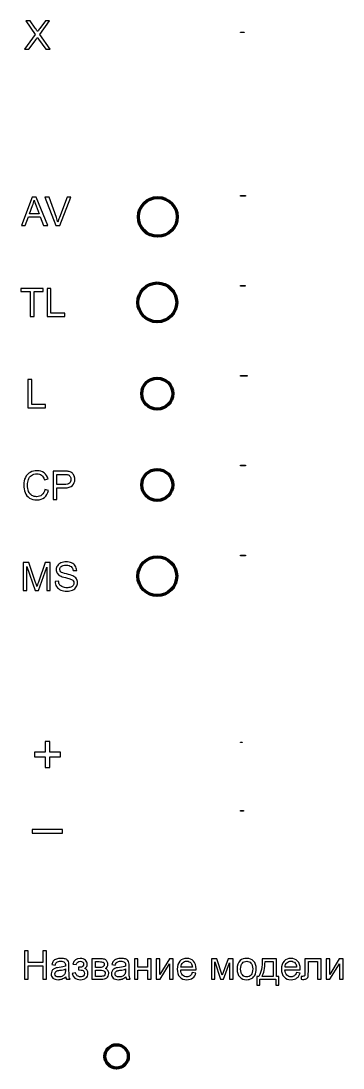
# Model space of a CAD drawing. Header units: millimetres. Extents: x -699 to 438, y -217 to 1066.
# Drawn here: x 230 to 438, y -99 to 574 of the extents above; entities that cross this region are included whole.
import ezdxf

# ---------------------------------------------------------------- set-up
doc = ezdxf.new("R2010")
doc.units = ezdxf.units.MM
doc.header["$MEASUREMENT"] = 0
doc.header["$XCLIPFRAME"] = 0
doc.layers.add('layer 1', color=7, linetype='Continuous', plot=False)
picture_1 = doc.add_image_def('image2.jpg', size_in_pixel=(16160, 2324))
picture_2 = doc.add_image_def('image3.jpg', size_in_pixel=(15853, 2324))
picture_3 = doc.add_image_def('image4.jpg', size_in_pixel=(21947, 2324))
picture_4 = doc.add_image_def('image5.jpg', size_in_pixel=(16400, 2354))
picture_5 = doc.add_image_def('image6.jpg', size_in_pixel=(16659, 2354))
picture_6 = doc.add_image_def('image7.jpg', size_in_pixel=(11915, 1719))
picture_7 = doc.add_image_def('image15.jpg', size_in_pixel=(5551, 1374))
picture_8 = doc.add_image_def('image16.jpg', size_in_pixel=(10464, 1889))

msp = doc.modelspace()

# ---------------------------------------------------------------- linework, layer by layer
at = {"layer": 'layer 1', "color": 242, "lineweight": 200}
for centre, major_axis in [((318.42, 448.3), (0, 12.5)), ((318.06, 393.28), (0, 12.5)), ((318.06, 334.58), (0, 10)), ((318.06, 275.87), (0, 10)), ((318.06, 217.17), (0, 12.5)), ((291.94, -91.82), (0, 7.5))]:
    msp.add_ellipse(centre, major_axis=major_axis, ratio=1, dxfattribs=at)
at = {"layer": 'layer 1', "color": 142}
for points, knots in [([(232.57, 556.19), (232.57, 556.19), (239.6, 565.63), (239.6, 565.63), (239.6, 565.63), (239.6, 565.63), (233.41, 574.38), (233.41, 574.38), (233.41, 574.38), (233.41, 574.38), (236.27, 574.38), (236.27, 574.38), (236.27, 574.38), (236.27, 574.38), (239.59, 569.73), (239.59, 569.73), (239.59, 569.73), (240.28, 568.76), (240.75, 568.02), (241.03, 567.51), (241.03, 567.51), (241.44, 568.15), (241.92, 568.82), (242.48, 569.54), (242.48, 569.54), (242.48, 569.54), (246.11, 574.38), (246.11, 574.38), (246.11, 574.38), (246.11, 574.38), (248.75, 574.38), (248.75, 574.38), (248.75, 574.38), (248.75, 574.38), (242.43, 565.73), (242.43, 565.73), (242.43, 565.73), (242.43, 565.73), (249.23, 556.19), (249.23, 556.19), (249.23, 556.19), (249.23, 556.19), (246.28, 556.19), (246.28, 556.19), (246.28, 556.19), (246.28, 556.19), (241.69, 562.68), (241.69, 562.68), (241.69, 562.68), (241.42, 563.05), (241.17, 563.41), (240.94, 563.78), (240.94, 563.78), (240.53, 563.17), (240.25, 562.74), (240.07, 562.5), (240.07, 562.5), (240.07, 562.5), (235.46, 556.19), (235.46, 556.19), (235.46, 556.19), (235.46, 556.19), (232.57, 556.19), (232.57, 556.19)], [0, 0, 0, 0, 0.058824, 0.058824, 0.058824, 0.058824, 0.117647, 0.117647, 0.117647, 0.117647, 0.176471, 0.176471, 0.176471, 0.176471, 0.235294, 0.235294, 0.235294, 0.235294, 0.294118, 0.294118, 0.294118, 0.294118, 0.352941, 0.352941, 0.352941, 0.352941, 0.411765, 0.411765, 0.411765, 0.411765, 0.470588, 0.470588, 0.470588, 0.470588, 0.529412, 0.529412, 0.529412, 0.529412, 0.588235, 0.588235, 0.588235, 0.588235, 0.647059, 0.647059, 0.647059, 0.647059, 0.705882, 0.705882, 0.705882, 0.705882, 0.764706, 0.764706, 0.764706, 0.764706, 0.823529, 0.823529, 0.823529, 0.823529, 0.882353, 0.882353, 0.882353, 0.882353, 1, 1, 1, 1]), ([(230.63, 442.86), (230.63, 442.86), (237.6, 461.04), (237.6, 461.04), (237.6, 461.04), (237.6, 461.04), (240.25, 461.04), (240.25, 461.04), (240.25, 461.04), (240.25, 461.04), (247.65, 442.86), (247.65, 442.86), (247.65, 442.86), (247.65, 442.86), (244.91, 442.86), (244.91, 442.86), (244.91, 442.86), (244.91, 442.86), (242.81, 448.37), (242.81, 448.37), (242.81, 448.37), (242.81, 448.37), (235.15, 448.37), (235.15, 448.37), (235.15, 448.37), (235.15, 448.37), (233.18, 442.86), (233.18, 442.86), (233.18, 442.86), (233.18, 442.86), (230.63, 442.86), (230.63, 442.86)], [0, 0, 0, 0, 0.111111, 0.111111, 0.111111, 0.111111, 0.222222, 0.222222, 0.222222, 0.222222, 0.333333, 0.333333, 0.333333, 0.333333, 0.444444, 0.444444, 0.444444, 0.444444, 0.555556, 0.555556, 0.555556, 0.555556, 0.666667, 0.666667, 0.666667, 0.666667, 0.777778, 0.777778, 0.777778, 0.777778, 1, 1, 1, 1]), ([(235.86, 450.33), (235.86, 450.33), (242.06, 450.33), (242.06, 450.33), (242.06, 450.33), (242.06, 450.33), (240.16, 455.37), (240.16, 455.37), (240.16, 455.37), (239.59, 456.9), (239.16, 458.17), (238.85, 459.17), (238.85, 459.17), (238.61, 457.98), (238.27, 456.82), (237.85, 455.66), (237.85, 455.66), (237.85, 455.66), (235.86, 450.33), (235.86, 450.33)], [0, 0, 0, 0, 0.166667, 0.166667, 0.166667, 0.166667, 0.333333, 0.333333, 0.333333, 0.333333, 0.5, 0.5, 0.5, 0.5, 0.666667, 0.666667, 0.666667, 0.666667, 1, 1, 1, 1]), ([(252.86, 442.86), (252.86, 442.86), (245.83, 461.04), (245.83, 461.04), (245.83, 461.04), (245.83, 461.04), (248.44, 461.04), (248.44, 461.04), (248.44, 461.04), (248.44, 461.04), (253.16, 447.83), (253.16, 447.83), (253.16, 447.83), (253.54, 446.77), (253.86, 445.78), (254.12, 444.85), (254.12, 444.85), (254.4, 445.85), (254.72, 446.84), (255.09, 447.83), (255.09, 447.83), (255.09, 447.83), (260, 461.04), (260, 461.04), (260, 461.04), (260, 461.04), (262.45, 461.04), (262.45, 461.04), (262.45, 461.04), (262.45, 461.04), (255.36, 442.86), (255.36, 442.86), (255.36, 442.86), (255.36, 442.86), (252.86, 442.86), (252.86, 442.86)], [0, 0, 0, 0, 0.1, 0.1, 0.1, 0.1, 0.2, 0.2, 0.2, 0.2, 0.3, 0.3, 0.3, 0.3, 0.4, 0.4, 0.4, 0.4, 0.5, 0.5, 0.5, 0.5, 0.6, 0.6, 0.6, 0.6, 0.7, 0.7, 0.7, 0.7, 0.8, 0.8, 0.8, 0.8, 1, 1, 1, 1]), ([(236.36, 384.16), (236.36, 384.16), (236.36, 400.21), (236.36, 400.21), (236.36, 400.21), (236.36, 400.21), (230.37, 400.21), (230.37, 400.21), (230.37, 400.21), (230.37, 400.21), (230.37, 402.34), (230.37, 402.34), (230.37, 402.34), (230.37, 402.34), (244.77, 402.34), (244.77, 402.34), (244.77, 402.34), (244.77, 402.34), (244.77, 400.21), (244.77, 400.21), (244.77, 400.21), (244.77, 400.21), (238.77, 400.21), (238.77, 400.21), (238.77, 400.21), (238.77, 400.21), (238.77, 384.16), (238.77, 384.16), (238.77, 384.16), (238.77, 384.16), (236.36, 384.16), (236.36, 384.16)], [0, 0, 0, 0, 0.111111, 0.111111, 0.111111, 0.111111, 0.222222, 0.222222, 0.222222, 0.222222, 0.333333, 0.333333, 0.333333, 0.333333, 0.444444, 0.444444, 0.444444, 0.444444, 0.555556, 0.555556, 0.555556, 0.555556, 0.666667, 0.666667, 0.666667, 0.666667, 0.777778, 0.777778, 0.777778, 0.777778, 1, 1, 1, 1]), ([(247.15, 384.16), (247.15, 384.16), (247.15, 402.34), (247.15, 402.34), (247.15, 402.34), (247.15, 402.34), (249.56, 402.34), (249.56, 402.34), (249.56, 402.34), (249.56, 402.34), (249.56, 386.29), (249.56, 386.29), (249.56, 386.29), (249.56, 386.29), (258.5, 386.29), (258.5, 386.29), (258.5, 386.29), (258.5, 386.29), (258.5, 384.16), (258.5, 384.16), (258.5, 384.16), (258.5, 384.16), (247.15, 384.16), (247.15, 384.16)], [0, 0, 0, 0, 0.142857, 0.142857, 0.142857, 0.142857, 0.285714, 0.285714, 0.285714, 0.285714, 0.428571, 0.428571, 0.428571, 0.428571, 0.571429, 0.571429, 0.571429, 0.571429, 0.714286, 0.714286, 0.714286, 0.714286, 1, 1, 1, 1]), ([(234.88, 325.45), (234.88, 325.45), (234.88, 343.64), (234.88, 343.64), (234.88, 343.64), (234.88, 343.64), (237.3, 343.64), (237.3, 343.64), (237.3, 343.64), (237.3, 343.64), (237.3, 327.59), (237.3, 327.59), (237.3, 327.59), (237.3, 327.59), (246.24, 327.59), (246.24, 327.59), (246.24, 327.59), (246.24, 327.59), (246.24, 325.45), (246.24, 325.45), (246.24, 325.45), (246.24, 325.45), (234.88, 325.45), (234.88, 325.45)], [0, 0, 0, 0, 0.142857, 0.142857, 0.142857, 0.142857, 0.285714, 0.285714, 0.285714, 0.285714, 0.428571, 0.428571, 0.428571, 0.428571, 0.571429, 0.571429, 0.571429, 0.571429, 0.714286, 0.714286, 0.714286, 0.714286, 1, 1, 1, 1]), ([(245.76, 272.92), (245.76, 272.92), (248.18, 272.31), (248.18, 272.31), (248.18, 272.31), (247.67, 270.33), (246.77, 268.83), (245.46, 267.79), (245.46, 267.79), (244.15, 266.75), (242.55, 266.23), (240.66, 266.23), (240.66, 266.23), (238.7, 266.23), (237.11, 266.63), (235.88, 267.43), (235.88, 267.43), (234.65, 268.23), (233.72, 269.38), (233.08, 270.89), (233.08, 270.89), (232.44, 272.41), (232.12, 274.03), (232.12, 275.77), (232.12, 275.77), (232.12, 277.66), (232.48, 279.31), (233.21, 280.72), (233.21, 280.72), (233.93, 282.13), (234.96, 283.2), (236.29, 283.93), (236.29, 283.93), (237.63, 284.66), (239.09, 285.03), (240.7, 285.03), (240.7, 285.03), (242.52, 285.03), (244.04, 284.57), (245.28, 283.64), (245.28, 283.64), (246.52, 282.71), (247.38, 281.41), (247.87, 279.74), (247.87, 279.74), (247.87, 279.74), (245.51, 279.18), (245.51, 279.18), (245.51, 279.18), (245.09, 280.5), (244.48, 281.46), (243.68, 282.07), (243.68, 282.07), (242.88, 282.67), (241.87, 282.97), (240.65, 282.97), (240.65, 282.97), (239.26, 282.97), (238.09, 282.64), (237.16, 281.97), (237.16, 281.97), (236.22, 281.3), (235.56, 280.4), (235.18, 279.27), (235.18, 279.27), (234.8, 278.14), (234.61, 276.98), (234.61, 275.78), (234.61, 275.78), (234.61, 274.23), (234.84, 272.88), (235.28, 271.73), (235.28, 271.73), (235.73, 270.58), (236.43, 269.72), (237.38, 269.14), (237.38, 269.14), (238.33, 268.57), (239.35, 268.29), (240.46, 268.29), (240.46, 268.29), (241.8, 268.29), (242.94, 268.68), (243.87, 269.45), (243.87, 269.45), (244.8, 270.23), (245.43, 271.38), (245.76, 272.92)], [0, 0, 0, 0, 0.043478, 0.043478, 0.043478, 0.043478, 0.086957, 0.086957, 0.086957, 0.086957, 0.130435, 0.130435, 0.130435, 0.130435, 0.173913, 0.173913, 0.173913, 0.173913, 0.217391, 0.217391, 0.217391, 0.217391, 0.26087, 0.26087, 0.26087, 0.26087, 0.304348, 0.304348, 0.304348, 0.304348, 0.347826, 0.347826, 0.347826, 0.347826, 0.391304, 0.391304, 0.391304, 0.391304, 0.434783, 0.434783, 0.434783, 0.434783, 0.478261, 0.478261, 0.478261, 0.478261, 0.521739, 0.521739, 0.521739, 0.521739, 0.565217, 0.565217, 0.565217, 0.565217, 0.608696, 0.608696, 0.608696, 0.608696, 0.652174, 0.652174, 0.652174, 0.652174, 0.695652, 0.695652, 0.695652, 0.695652, 0.73913, 0.73913, 0.73913, 0.73913, 0.782609, 0.782609, 0.782609, 0.782609, 0.826087, 0.826087, 0.826087, 0.826087, 0.869565, 0.869565, 0.869565, 0.869565, 0.913043, 0.913043, 0.913043, 0.913043, 1, 1, 1, 1]), ([(251.15, 266.54), (251.15, 266.54), (251.15, 284.72), (251.15, 284.72), (251.15, 284.72), (251.15, 284.72), (258.02, 284.72), (258.02, 284.72), (258.02, 284.72), (259.22, 284.72), (260.15, 284.66), (260.79, 284.55), (260.79, 284.55), (261.68, 284.4), (262.43, 284.12), (263.03, 283.7), (263.03, 283.7), (263.64, 283.28), (264.13, 282.7), (264.49, 281.95), (264.49, 281.95), (264.86, 281.2), (265.05, 280.38), (265.05, 279.47), (265.05, 279.47), (265.05, 277.93), (264.55, 276.63), (263.57, 275.56), (263.57, 275.56), (262.59, 274.49), (260.8, 273.95), (258.23, 273.95), (258.23, 273.95), (258.23, 273.95), (253.56, 273.95), (253.56, 273.95), (253.56, 273.95), (253.56, 273.95), (253.56, 266.54), (253.56, 266.54), (253.56, 266.54), (253.56, 266.54), (251.15, 266.54), (251.15, 266.54)], [0, 0, 0, 0, 0.083333, 0.083333, 0.083333, 0.083333, 0.166667, 0.166667, 0.166667, 0.166667, 0.25, 0.25, 0.25, 0.25, 0.333333, 0.333333, 0.333333, 0.333333, 0.416667, 0.416667, 0.416667, 0.416667, 0.5, 0.5, 0.5, 0.5, 0.583333, 0.583333, 0.583333, 0.583333, 0.666667, 0.666667, 0.666667, 0.666667, 0.75, 0.75, 0.75, 0.75, 0.833333, 0.833333, 0.833333, 0.833333, 1, 1, 1, 1]), ([(253.56, 276.09), (253.56, 276.09), (258.26, 276.09), (258.26, 276.09), (258.26, 276.09), (259.82, 276.09), (260.92, 276.38), (261.58, 276.96), (261.58, 276.96), (262.23, 277.54), (262.56, 278.35), (262.56, 279.4), (262.56, 279.4), (262.56, 280.16), (262.37, 280.81), (261.98, 281.35), (261.98, 281.35), (261.6, 281.9), (261.09, 282.26), (260.46, 282.43), (260.46, 282.43), (260.05, 282.54), (259.3, 282.59), (258.22, 282.59), (258.22, 282.59), (258.22, 282.59), (253.56, 282.59), (253.56, 282.59), (253.56, 282.59), (253.56, 282.59), (253.56, 276.09), (253.56, 276.09)], [0, 0, 0, 0, 0.111111, 0.111111, 0.111111, 0.111111, 0.222222, 0.222222, 0.222222, 0.222222, 0.333333, 0.333333, 0.333333, 0.333333, 0.444444, 0.444444, 0.444444, 0.444444, 0.555556, 0.555556, 0.555556, 0.555556, 0.666667, 0.666667, 0.666667, 0.666667, 0.777778, 0.777778, 0.777778, 0.777778, 1, 1, 1, 1]), ([(231.9, 207.84), (231.9, 207.84), (231.9, 226.02), (231.9, 226.02), (231.9, 226.02), (231.9, 226.02), (235.51, 226.02), (235.51, 226.02), (235.51, 226.02), (235.51, 226.02), (239.81, 213.15), (239.81, 213.15), (239.81, 213.15), (240.21, 211.95), (240.49, 211.05), (240.67, 210.46), (240.67, 210.46), (240.88, 211.12), (241.21, 212.09), (241.65, 213.37), (241.65, 213.37), (241.65, 213.37), (246.03, 226.02), (246.03, 226.02), (246.03, 226.02), (246.03, 226.02), (249.25, 226.02), (249.25, 226.02), (249.25, 226.02), (249.25, 226.02), (249.25, 207.84), (249.25, 207.84), (249.25, 207.84), (249.25, 207.84), (246.94, 207.84), (246.94, 207.84), (246.94, 207.84), (246.94, 207.84), (246.94, 223.05), (246.94, 223.05), (246.94, 223.05), (246.94, 223.05), (241.63, 207.84), (241.63, 207.84), (241.63, 207.84), (241.63, 207.84), (239.46, 207.84), (239.46, 207.84), (239.46, 207.84), (239.46, 207.84), (234.21, 223.33), (234.21, 223.33), (234.21, 223.33), (234.21, 223.33), (234.21, 207.84), (234.21, 207.84), (234.21, 207.84), (234.21, 207.84), (231.9, 207.84), (231.9, 207.84)], [0, 0, 0, 0, 0.0625, 0.0625, 0.0625, 0.0625, 0.125, 0.125, 0.125, 0.125, 0.1875, 0.1875, 0.1875, 0.1875, 0.25, 0.25, 0.25, 0.25, 0.3125, 0.3125, 0.3125, 0.3125, 0.375, 0.375, 0.375, 0.375, 0.4375, 0.4375, 0.4375, 0.4375, 0.5, 0.5, 0.5, 0.5, 0.5625, 0.5625, 0.5625, 0.5625, 0.625, 0.625, 0.625, 0.625, 0.6875, 0.6875, 0.6875, 0.6875, 0.75, 0.75, 0.75, 0.75, 0.8125, 0.8125, 0.8125, 0.8125, 0.875, 0.875, 0.875, 0.875, 1, 1, 1, 1]), ([(252.32, 213.68), (252.32, 213.68), (254.58, 213.88), (254.58, 213.88), (254.58, 213.88), (254.69, 212.97), (254.94, 212.22), (255.33, 211.63), (255.33, 211.63), (255.72, 211.04), (256.33, 210.57), (257.16, 210.21), (257.16, 210.21), (257.99, 209.85), (258.92, 209.66), (259.95, 209.66), (259.95, 209.66), (260.87, 209.66), (261.68, 209.8), (262.38, 210.07), (262.38, 210.07), (263.08, 210.35), (263.6, 210.73), (263.95, 211.2), (263.95, 211.2), (264.29, 211.68), (264.46, 212.2), (264.46, 212.76), (264.46, 212.76), (264.46, 213.33), (264.3, 213.83), (263.97, 214.25), (263.97, 214.25), (263.64, 214.68), (263.09, 215.03), (262.33, 215.32), (262.33, 215.32), (261.84, 215.51), (260.76, 215.81), (259.09, 216.21), (259.09, 216.21), (257.42, 216.61), (256.25, 216.99), (255.58, 217.34), (255.58, 217.34), (254.71, 217.8), (254.07, 218.37), (253.65, 219.04), (253.65, 219.04), (253.22, 219.71), (253.01, 220.47), (253.01, 221.31), (253.01, 221.31), (253.01, 222.23), (253.27, 223.09), (253.79, 223.88), (253.79, 223.88), (254.31, 224.68), (255.07, 225.29), (256.07, 225.7), (256.07, 225.7), (257.07, 226.12), (258.18, 226.33), (259.41, 226.33), (259.41, 226.33), (260.75, 226.33), (261.94, 226.11), (262.97, 225.67), (262.97, 225.67), (264, 225.24), (264.79, 224.6), (265.35, 223.76), (265.35, 223.76), (265.9, 222.91), (266.2, 221.96), (266.24, 220.89), (266.24, 220.89), (266.24, 220.89), (263.93, 220.71), (263.93, 220.71), (263.93, 220.71), (263.81, 221.86), (263.39, 222.73), (262.67, 223.31), (262.67, 223.31), (261.96, 223.9), (260.9, 224.19), (259.5, 224.19), (259.5, 224.19), (258.04, 224.19), (256.98, 223.93), (256.32, 223.39), (256.32, 223.39), (255.65, 222.86), (255.32, 222.22), (255.32, 221.46), (255.32, 221.46), (255.32, 220.81), (255.56, 220.27), (256.02, 219.85), (256.02, 219.85), (256.49, 219.43), (257.7, 218.99), (259.65, 218.55), (259.65, 218.55), (261.61, 218.11), (262.95, 217.72), (263.68, 217.39), (263.68, 217.39), (264.73, 216.91), (265.52, 216.29), (266.02, 215.54), (266.02, 215.54), (266.52, 214.8), (266.77, 213.94), (266.77, 212.97), (266.77, 212.97), (266.77, 212), (266.5, 211.09), (265.94, 210.24), (265.94, 210.24), (265.39, 209.38), (264.6, 208.72), (263.56, 208.24), (263.56, 208.24), (262.52, 207.77), (261.36, 207.53), (260.06, 207.53), (260.06, 207.53), (258.42, 207.53), (257.04, 207.77), (255.93, 208.25), (255.93, 208.25), (254.82, 208.73), (253.95, 209.45), (253.32, 210.41), (253.32, 210.41), (252.68, 211.37), (252.35, 212.46), (252.32, 213.68)], [0, 0, 0, 0, 0.027778, 0.027778, 0.027778, 0.027778, 0.055556, 0.055556, 0.055556, 0.055556, 0.083333, 0.083333, 0.083333, 0.083333, 0.111111, 0.111111, 0.111111, 0.111111, 0.138889, 0.138889, 0.138889, 0.138889, 0.166667, 0.166667, 0.166667, 0.166667, 0.194444, 0.194444, 0.194444, 0.194444, 0.222222, 0.222222, 0.222222, 0.222222, 0.25, 0.25, 0.25, 0.25, 0.277778, 0.277778, 0.277778, 0.277778, 0.305556, 0.305556, 0.305556, 0.305556, 0.333333, 0.333333, 0.333333, 0.333333, 0.361111, 0.361111, 0.361111, 0.361111, 0.388889, 0.388889, 0.388889, 0.388889, 0.416667, 0.416667, 0.416667, 0.416667, 0.444444, 0.444444, 0.444444, 0.444444, 0.472222, 0.472222, 0.472222, 0.472222, 0.5, 0.5, 0.5, 0.5, 0.527778, 0.527778, 0.527778, 0.527778, 0.555556, 0.555556, 0.555556, 0.555556, 0.583333, 0.583333, 0.583333, 0.583333, 0.611111, 0.611111, 0.611111, 0.611111, 0.638889, 0.638889, 0.638889, 0.638889, 0.666667, 0.666667, 0.666667, 0.666667, 0.694444, 0.694444, 0.694444, 0.694444, 0.722222, 0.722222, 0.722222, 0.722222, 0.75, 0.75, 0.75, 0.75, 0.777778, 0.777778, 0.777778, 0.777778, 0.805556, 0.805556, 0.805556, 0.805556, 0.833333, 0.833333, 0.833333, 0.833333, 0.861111, 0.861111, 0.861111, 0.861111, 0.888889, 0.888889, 0.888889, 0.888889, 0.916667, 0.916667, 0.916667, 0.916667, 0.944444, 0.944444, 0.944444, 0.944444, 1, 1, 1, 1]), ([(245.99, 94.1), (245.99, 94.1), (245.99, 101.01), (245.99, 101.01), (245.99, 101.01), (245.99, 101.01), (239.11, 101.01), (239.11, 101.01), (239.11, 101.01), (239.11, 101.01), (239.11, 103.9), (239.11, 103.9), (239.11, 103.9), (239.11, 103.9), (245.99, 103.9), (245.99, 103.9), (245.99, 103.9), (245.99, 103.9), (245.99, 110.78), (245.99, 110.78), (245.99, 110.78), (245.99, 110.78), (248.91, 110.78), (248.91, 110.78), (248.91, 110.78), (248.91, 110.78), (248.91, 103.9), (248.91, 103.9), (248.91, 103.9), (248.91, 103.9), (255.79, 103.9), (255.79, 103.9), (255.79, 103.9), (255.79, 103.9), (255.79, 101.01), (255.79, 101.01), (255.79, 101.01), (255.79, 101.01), (248.91, 101.01), (248.91, 101.01), (248.91, 101.01), (248.91, 101.01), (248.91, 94.1), (248.91, 94.1), (248.91, 94.1), (248.91, 94.1), (245.99, 94.1), (245.99, 94.1)], [0, 0, 0, 0, 0.076923, 0.076923, 0.076923, 0.076923, 0.153846, 0.153846, 0.153846, 0.153846, 0.230769, 0.230769, 0.230769, 0.230769, 0.307692, 0.307692, 0.307692, 0.307692, 0.384615, 0.384615, 0.384615, 0.384615, 0.461538, 0.461538, 0.461538, 0.461538, 0.538462, 0.538462, 0.538462, 0.538462, 0.615385, 0.615385, 0.615385, 0.615385, 0.692308, 0.692308, 0.692308, 0.692308, 0.769231, 0.769231, 0.769231, 0.769231, 0.846154, 0.846154, 0.846154, 0.846154, 1, 1, 1, 1]), ([(237.54, 51.71), (237.54, 51.71), (237.54, 54.21), (237.54, 54.21), (237.54, 54.21), (237.54, 54.21), (257.12, 54.21), (257.12, 54.21), (257.12, 54.21), (257.12, 54.21), (257.12, 51.71), (257.12, 51.71), (257.12, 51.71), (257.12, 51.71), (237.54, 51.71), (237.54, 51.71)], [0, 0, 0, 0, 0.2, 0.2, 0.2, 0.2, 0.4, 0.4, 0.4, 0.4, 0.6, 0.6, 0.6, 0.6, 1, 1, 1, 1]), ([(232.63, -42.19), (232.63, -42.19), (232.63, -24), (232.63, -24), (232.63, -24), (232.63, -24), (235.04, -24), (235.04, -24), (235.04, -24), (235.04, -24), (235.04, -31.5), (235.04, -31.5), (235.04, -31.5), (235.04, -31.5), (244.44, -31.5), (244.44, -31.5), (244.44, -31.5), (244.44, -31.5), (244.44, -24), (244.44, -24), (244.44, -24), (244.44, -24), (246.85, -24), (246.85, -24), (246.85, -24), (246.85, -24), (246.85, -42.19), (246.85, -42.19), (246.85, -42.19), (246.85, -42.19), (244.44, -42.19), (244.44, -42.19), (244.44, -42.19), (244.44, -42.19), (244.44, -33.63), (244.44, -33.63), (244.44, -33.63), (244.44, -33.63), (235.04, -33.63), (235.04, -33.63), (235.04, -33.63), (235.04, -33.63), (235.04, -42.19), (235.04, -42.19), (235.04, -42.19), (235.04, -42.19), (232.63, -42.19), (232.63, -42.19)], [0, 0, 0, 0, 0.076923, 0.076923, 0.076923, 0.076923, 0.153846, 0.153846, 0.153846, 0.153846, 0.230769, 0.230769, 0.230769, 0.230769, 0.307692, 0.307692, 0.307692, 0.307692, 0.384615, 0.384615, 0.384615, 0.384615, 0.461538, 0.461538, 0.461538, 0.461538, 0.538462, 0.538462, 0.538462, 0.538462, 0.615385, 0.615385, 0.615385, 0.615385, 0.692308, 0.692308, 0.692308, 0.692308, 0.769231, 0.769231, 0.769231, 0.769231, 0.846154, 0.846154, 0.846154, 0.846154, 1, 1, 1, 1]), ([(259.2, -40.54), (258.37, -41.24), (257.57, -41.74), (256.8, -42.03), (256.8, -42.03), (256.04, -42.32), (255.22, -42.47), (254.33, -42.47), (254.33, -42.47), (252.89, -42.47), (251.77, -42.12), (250.99, -41.41), (250.99, -41.41), (250.22, -40.71), (249.83, -39.81), (249.83, -38.71), (249.83, -38.71), (249.83, -38.07), (249.97, -37.48), (250.27, -36.94), (250.27, -36.94), (250.56, -36.41), (250.95, -35.99), (251.42, -35.66), (251.42, -35.66), (251.9, -35.34), (252.43, -35.1), (253.03, -34.93), (253.03, -34.93), (253.47, -34.82), (254.14, -34.71), (255.02, -34.6), (255.02, -34.6), (256.82, -34.39), (258.16, -34.13), (259.01, -33.83), (259.01, -33.83), (259.02, -33.53), (259.02, -33.33), (259.02, -33.25), (259.02, -33.25), (259.02, -32.35), (258.81, -31.71), (258.39, -31.33), (258.39, -31.33), (257.81, -30.83), (256.96, -30.58), (255.84, -30.58), (255.84, -30.58), (254.78, -30.58), (254, -30.77), (253.5, -31.14), (253.5, -31.14), (253, -31.5), (252.63, -32.16), (252.39, -33.1), (252.39, -33.1), (252.39, -33.1), (250.21, -32.79), (250.21, -32.79), (250.21, -32.79), (250.41, -31.86), (250.73, -31.1), (251.19, -30.52), (251.19, -30.52), (251.65, -29.95), (252.31, -29.51), (253.17, -29.19), (253.17, -29.19), (254.03, -28.88), (255.03, -28.73), (256.17, -28.73), (256.17, -28.73), (257.29, -28.73), (258.21, -28.86), (258.92, -29.12), (258.92, -29.12), (259.62, -29.39), (260.14, -29.72), (260.47, -30.12), (260.47, -30.12), (260.8, -30.53), (261.04, -31.03), (261.17, -31.65), (261.17, -31.65), (261.24, -32.03), (261.28, -32.71), (261.28, -33.7), (261.28, -33.7), (261.28, -33.7), (261.28, -36.66), (261.28, -36.66), (261.28, -36.66), (261.28, -38.73), (261.33, -40.04), (261.42, -40.6), (261.42, -40.6), (261.51, -41.15), (261.7, -41.68), (261.97, -42.19), (261.97, -42.19), (261.97, -42.19), (259.63, -42.19), (259.63, -42.19), (259.63, -42.19), (259.41, -41.72), (259.26, -41.17), (259.2, -40.54)], [0, 0, 0, 0, 0.035714, 0.035714, 0.035714, 0.035714, 0.071429, 0.071429, 0.071429, 0.071429, 0.107143, 0.107143, 0.107143, 0.107143, 0.142857, 0.142857, 0.142857, 0.142857, 0.178571, 0.178571, 0.178571, 0.178571, 0.214286, 0.214286, 0.214286, 0.214286, 0.25, 0.25, 0.25, 0.25, 0.285714, 0.285714, 0.285714, 0.285714, 0.321429, 0.321429, 0.321429, 0.321429, 0.357143, 0.357143, 0.357143, 0.357143, 0.392857, 0.392857, 0.392857, 0.392857, 0.428571, 0.428571, 0.428571, 0.428571, 0.464286, 0.464286, 0.464286, 0.464286, 0.5, 0.5, 0.5, 0.5, 0.535714, 0.535714, 0.535714, 0.535714, 0.571429, 0.571429, 0.571429, 0.571429, 0.607143, 0.607143, 0.607143, 0.607143, 0.642857, 0.642857, 0.642857, 0.642857, 0.678571, 0.678571, 0.678571, 0.678571, 0.714286, 0.714286, 0.714286, 0.714286, 0.75, 0.75, 0.75, 0.75, 0.785714, 0.785714, 0.785714, 0.785714, 0.821429, 0.821429, 0.821429, 0.821429, 0.857143, 0.857143, 0.857143, 0.857143, 0.892857, 0.892857, 0.892857, 0.892857, 0.928571, 0.928571, 0.928571, 0.928571, 1, 1, 1, 1]), ([(267.35, -36.22), (267.35, -36.22), (267.35, -34.47), (267.35, -34.47), (267.35, -34.47), (268.29, -34.46), (268.94, -34.42), (269.27, -34.36), (269.27, -34.36), (269.62, -34.29), (269.94, -34.09), (270.25, -33.76), (270.25, -33.76), (270.55, -33.43), (270.7, -33.02), (270.7, -32.53), (270.7, -32.53), (270.7, -31.93), (270.51, -31.45), (270.1, -31.09), (270.1, -31.09), (269.7, -30.73), (269.19, -30.56), (268.55, -30.56), (268.55, -30.56), (267.29, -30.56), (266.41, -31.29), (265.9, -32.77), (265.9, -32.77), (265.9, -32.77), (263.77, -32.41), (263.77, -32.41), (263.77, -32.41), (264.43, -29.95), (266.03, -28.73), (268.56, -28.73), (268.56, -28.73), (269.97, -28.73), (271.07, -29.11), (271.87, -29.87), (271.87, -29.87), (272.67, -30.64), (273.07, -31.55), (273.07, -32.62), (273.07, -32.62), (273.07, -33.69), (272.55, -34.54), (271.51, -35.17), (271.51, -35.17), (272.17, -35.53), (272.67, -35.98), (273, -36.53), (273, -36.53), (273.33, -37.08), (273.5, -37.74), (273.5, -38.49), (273.5, -38.49), (273.5, -39.67), (273.07, -40.63), (272.21, -41.36), (272.21, -41.36), (271.34, -42.1), (270.14, -42.47), (268.59, -42.47), (268.59, -42.47), (265.59, -42.47), (263.84, -41.14), (263.36, -38.48), (263.36, -38.48), (263.36, -38.48), (265.47, -38.02), (265.47, -38.02), (265.47, -38.02), (265.66, -38.86), (266.05, -39.51), (266.63, -39.97), (266.63, -39.97), (267.22, -40.44), (267.88, -40.66), (268.63, -40.66), (268.63, -40.66), (269.39, -40.66), (270.01, -40.45), (270.51, -40.03), (270.51, -40.03), (271.01, -39.6), (271.26, -39.06), (271.26, -38.4), (271.26, -38.4), (271.26, -37.89), (271.11, -37.44), (270.79, -37.06), (270.79, -37.06), (270.48, -36.68), (270.15, -36.44), (269.79, -36.35), (269.79, -36.35), (269.43, -36.25), (268.79, -36.21), (267.86, -36.21), (267.86, -36.21), (267.78, -36.21), (267.61, -36.21), (267.35, -36.22)], [0, 0, 0, 0, 0.037037, 0.037037, 0.037037, 0.037037, 0.074074, 0.074074, 0.074074, 0.074074, 0.111111, 0.111111, 0.111111, 0.111111, 0.148148, 0.148148, 0.148148, 0.148148, 0.185185, 0.185185, 0.185185, 0.185185, 0.222222, 0.222222, 0.222222, 0.222222, 0.259259, 0.259259, 0.259259, 0.259259, 0.296296, 0.296296, 0.296296, 0.296296, 0.333333, 0.333333, 0.333333, 0.333333, 0.37037, 0.37037, 0.37037, 0.37037, 0.407407, 0.407407, 0.407407, 0.407407, 0.444444, 0.444444, 0.444444, 0.444444, 0.481481, 0.481481, 0.481481, 0.481481, 0.518519, 0.518519, 0.518519, 0.518519, 0.555556, 0.555556, 0.555556, 0.555556, 0.592593, 0.592593, 0.592593, 0.592593, 0.62963, 0.62963, 0.62963, 0.62963, 0.666667, 0.666667, 0.666667, 0.666667, 0.703704, 0.703704, 0.703704, 0.703704, 0.740741, 0.740741, 0.740741, 0.740741, 0.777778, 0.777778, 0.777778, 0.777778, 0.814815, 0.814815, 0.814815, 0.814815, 0.851852, 0.851852, 0.851852, 0.851852, 0.888889, 0.888889, 0.888889, 0.888889, 0.925926, 0.925926, 0.925926, 0.925926, 1, 1, 1, 1]), ([(276.08, -29.01), (276.08, -29.01), (281.22, -29.01), (281.22, -29.01), (281.22, -29.01), (282.48, -29.01), (283.42, -29.11), (284.04, -29.32), (284.04, -29.32), (284.65, -29.54), (285.18, -29.92), (285.62, -30.48), (285.62, -30.48), (286.07, -31.05), (286.29, -31.72), (286.29, -32.51), (286.29, -32.51), (286.29, -33.14), (286.16, -33.69), (285.9, -34.16), (285.9, -34.16), (285.64, -34.63), (285.25, -35.02), (284.72, -35.33), (284.72, -35.33), (285.34, -35.54), (285.85, -35.93), (286.26, -36.49), (286.26, -36.49), (286.67, -37.06), (286.87, -37.73), (286.87, -38.51), (286.87, -38.51), (286.79, -39.75), (286.34, -40.68), (285.53, -41.28), (285.53, -41.28), (284.73, -41.89), (283.55, -42.19), (282.01, -42.19), (282.01, -42.19), (282.01, -42.19), (276.08, -42.19), (276.08, -42.19), (276.08, -42.19), (276.08, -42.19), (276.08, -29.01), (276.08, -29.01)], [0, 0, 0, 0, 0.076923, 0.076923, 0.076923, 0.076923, 0.153846, 0.153846, 0.153846, 0.153846, 0.230769, 0.230769, 0.230769, 0.230769, 0.307692, 0.307692, 0.307692, 0.307692, 0.384615, 0.384615, 0.384615, 0.384615, 0.461538, 0.461538, 0.461538, 0.461538, 0.538462, 0.538462, 0.538462, 0.538462, 0.615385, 0.615385, 0.615385, 0.615385, 0.692308, 0.692308, 0.692308, 0.692308, 0.769231, 0.769231, 0.769231, 0.769231, 0.846154, 0.846154, 0.846154, 0.846154, 1, 1, 1, 1]), ([(278.31, -34.57), (278.31, -34.57), (280.68, -34.57), (280.68, -34.57), (280.68, -34.57), (281.63, -34.57), (282.28, -34.52), (282.63, -34.42), (282.63, -34.42), (282.99, -34.32), (283.3, -34.12), (283.58, -33.82), (283.58, -33.82), (283.86, -33.51), (284, -33.15), (284, -32.73), (284, -32.73), (284, -32.03), (283.76, -31.55), (283.27, -31.27), (283.27, -31.27), (282.78, -31), (281.94, -30.86), (280.75, -30.86), (280.75, -30.86), (280.75, -30.86), (278.31, -30.86), (278.31, -30.86), (278.31, -30.86), (278.31, -30.86), (278.31, -34.57), (278.31, -34.57)], [0, 0, 0, 0, 0.111111, 0.111111, 0.111111, 0.111111, 0.222222, 0.222222, 0.222222, 0.222222, 0.333333, 0.333333, 0.333333, 0.333333, 0.444444, 0.444444, 0.444444, 0.444444, 0.555556, 0.555556, 0.555556, 0.555556, 0.666667, 0.666667, 0.666667, 0.666667, 0.777778, 0.777778, 0.777778, 0.777778, 1, 1, 1, 1]), ([(297.9, -40.54), (297.07, -41.24), (296.27, -41.74), (295.5, -42.03), (295.5, -42.03), (294.74, -42.32), (293.92, -42.47), (293.04, -42.47), (293.04, -42.47), (291.59, -42.47), (290.47, -42.12), (289.7, -41.41), (289.7, -41.41), (288.92, -40.71), (288.53, -39.81), (288.53, -38.71), (288.53, -38.71), (288.53, -38.07), (288.68, -37.48), (288.97, -36.94), (288.97, -36.94), (289.26, -36.41), (289.65, -35.99), (290.12, -35.66), (290.12, -35.66), (290.6, -35.34), (291.13, -35.1), (291.73, -34.93), (291.73, -34.93), (292.17, -34.82), (292.84, -34.71), (293.72, -34.6), (293.72, -34.6), (295.52, -34.39), (296.86, -34.13), (297.71, -33.83), (297.71, -33.83), (297.72, -33.53), (297.72, -33.33), (297.72, -33.25), (297.72, -33.25), (297.72, -32.35), (297.51, -31.71), (297.09, -31.33), (297.09, -31.33), (296.52, -30.83), (295.66, -30.58), (294.54, -30.58), (294.54, -30.58), (293.48, -30.58), (292.71, -30.77), (292.21, -31.14), (292.21, -31.14), (291.7, -31.5), (291.33, -32.16), (291.09, -33.1), (291.09, -33.1), (291.09, -33.1), (288.91, -32.79), (288.91, -32.79), (288.91, -32.79), (289.11, -31.86), (289.43, -31.1), (289.89, -30.52), (289.89, -30.52), (290.35, -29.95), (291.01, -29.51), (291.87, -29.19), (291.87, -29.19), (292.73, -28.88), (293.73, -28.73), (294.87, -28.73), (294.87, -28.73), (295.99, -28.73), (296.91, -28.86), (297.62, -29.12), (297.62, -29.12), (298.32, -29.39), (298.84, -29.72), (299.17, -30.12), (299.17, -30.12), (299.5, -30.53), (299.74, -31.03), (299.87, -31.65), (299.87, -31.65), (299.94, -32.03), (299.98, -32.71), (299.98, -33.7), (299.98, -33.7), (299.98, -33.7), (299.98, -36.66), (299.98, -36.66), (299.98, -36.66), (299.98, -38.73), (300.03, -40.04), (300.12, -40.6), (300.12, -40.6), (300.21, -41.15), (300.4, -41.68), (300.67, -42.19), (300.67, -42.19), (300.67, -42.19), (298.33, -42.19), (298.33, -42.19), (298.33, -42.19), (298.11, -41.72), (297.96, -41.17), (297.9, -40.54)], [0, 0, 0, 0, 0.035714, 0.035714, 0.035714, 0.035714, 0.071429, 0.071429, 0.071429, 0.071429, 0.107143, 0.107143, 0.107143, 0.107143, 0.142857, 0.142857, 0.142857, 0.142857, 0.178571, 0.178571, 0.178571, 0.178571, 0.214286, 0.214286, 0.214286, 0.214286, 0.25, 0.25, 0.25, 0.25, 0.285714, 0.285714, 0.285714, 0.285714, 0.321429, 0.321429, 0.321429, 0.321429, 0.357143, 0.357143, 0.357143, 0.357143, 0.392857, 0.392857, 0.392857, 0.392857, 0.428571, 0.428571, 0.428571, 0.428571, 0.464286, 0.464286, 0.464286, 0.464286, 0.5, 0.5, 0.5, 0.5, 0.535714, 0.535714, 0.535714, 0.535714, 0.571429, 0.571429, 0.571429, 0.571429, 0.607143, 0.607143, 0.607143, 0.607143, 0.642857, 0.642857, 0.642857, 0.642857, 0.678571, 0.678571, 0.678571, 0.678571, 0.714286, 0.714286, 0.714286, 0.714286, 0.75, 0.75, 0.75, 0.75, 0.785714, 0.785714, 0.785714, 0.785714, 0.821429, 0.821429, 0.821429, 0.821429, 0.857143, 0.857143, 0.857143, 0.857143, 0.892857, 0.892857, 0.892857, 0.892857, 0.928571, 0.928571, 0.928571, 0.928571, 1, 1, 1, 1]), ([(303.42, -29.01), (303.42, -29.01), (305.65, -29.01), (305.65, -29.01), (305.65, -29.01), (305.65, -29.01), (305.65, -34.49), (305.65, -34.49), (305.65, -34.49), (305.65, -34.49), (311.85, -34.49), (311.85, -34.49), (311.85, -34.49), (311.85, -34.49), (311.85, -29.01), (311.85, -29.01), (311.85, -29.01), (311.85, -29.01), (314.08, -29.01), (314.08, -29.01), (314.08, -29.01), (314.08, -29.01), (314.08, -42.19), (314.08, -42.19), (314.08, -42.19), (314.08, -42.19), (311.85, -42.19), (311.85, -42.19), (311.85, -42.19), (311.85, -42.19), (311.85, -36.35), (311.85, -36.35), (311.85, -36.35), (311.85, -36.35), (305.65, -36.35), (305.65, -36.35), (305.65, -36.35), (305.65, -36.35), (305.65, -42.19), (305.65, -42.19), (305.65, -42.19), (305.65, -42.19), (303.42, -42.19), (303.42, -42.19), (303.42, -42.19), (303.42, -42.19), (303.42, -29.01), (303.42, -29.01)], [0, 0, 0, 0, 0.076923, 0.076923, 0.076923, 0.076923, 0.153846, 0.153846, 0.153846, 0.153846, 0.230769, 0.230769, 0.230769, 0.230769, 0.307692, 0.307692, 0.307692, 0.307692, 0.384615, 0.384615, 0.384615, 0.384615, 0.461538, 0.461538, 0.461538, 0.461538, 0.538462, 0.538462, 0.538462, 0.538462, 0.615385, 0.615385, 0.615385, 0.615385, 0.692308, 0.692308, 0.692308, 0.692308, 0.769231, 0.769231, 0.769231, 0.769231, 0.846154, 0.846154, 0.846154, 0.846154, 1, 1, 1, 1]), ([(317.44, -29.01), (317.44, -29.01), (319.68, -29.01), (319.68, -29.01), (319.68, -29.01), (319.68, -29.01), (319.68, -39.06), (319.68, -39.06), (319.68, -39.06), (319.68, -39.06), (325.89, -29.01), (325.89, -29.01), (325.89, -29.01), (325.89, -29.01), (328.29, -29.01), (328.29, -29.01), (328.29, -29.01), (328.29, -29.01), (328.29, -42.19), (328.29, -42.19), (328.29, -42.19), (328.29, -42.19), (326.05, -42.19), (326.05, -42.19), (326.05, -42.19), (326.05, -42.19), (326.05, -32.2), (326.05, -32.2), (326.05, -32.2), (326.05, -32.2), (319.85, -42.19), (319.85, -42.19), (319.85, -42.19), (319.85, -42.19), (317.44, -42.19), (317.44, -42.19), (317.44, -42.19), (317.44, -42.19), (317.44, -29.01), (317.44, -29.01)], [0, 0, 0, 0, 0.090909, 0.090909, 0.090909, 0.090909, 0.181818, 0.181818, 0.181818, 0.181818, 0.272727, 0.272727, 0.272727, 0.272727, 0.363636, 0.363636, 0.363636, 0.363636, 0.454545, 0.454545, 0.454545, 0.454545, 0.545455, 0.545455, 0.545455, 0.545455, 0.636364, 0.636364, 0.636364, 0.636364, 0.727273, 0.727273, 0.727273, 0.727273, 0.818182, 0.818182, 0.818182, 0.818182, 1, 1, 1, 1]), ([(340.62, -37.92), (340.62, -37.92), (342.93, -38.23), (342.93, -38.23), (342.93, -38.23), (342.57, -39.57), (341.9, -40.61), (340.92, -41.35), (340.92, -41.35), (339.94, -42.1), (338.68, -42.47), (337.16, -42.47), (337.16, -42.47), (335.23, -42.47), (333.71, -41.88), (332.58, -40.69), (332.58, -40.69), (331.46, -39.51), (330.89, -37.85), (330.89, -35.71), (330.89, -35.71), (330.89, -33.5), (331.46, -31.78), (332.6, -30.56), (332.6, -30.56), (333.74, -29.34), (335.22, -28.73), (337.03, -28.73), (337.03, -28.73), (338.79, -28.73), (340.22, -29.32), (341.34, -30.52), (341.34, -30.52), (342.45, -31.72), (343.01, -33.4), (343.01, -35.58), (343.01, -35.58), (343.01, -35.71), (343.01, -35.91), (343, -36.17), (343, -36.17), (343, -36.17), (333.18, -36.17), (333.18, -36.17), (333.18, -36.17), (333.27, -37.61), (333.67, -38.72), (334.41, -39.49), (334.41, -39.49), (335.14, -40.25), (336.06, -40.64), (337.16, -40.64), (337.16, -40.64), (337.97, -40.64), (338.67, -40.42), (339.25, -39.99), (339.25, -39.99), (339.83, -39.56), (340.28, -38.87), (340.62, -37.92)], [0, 0, 0, 0, 0.0625, 0.0625, 0.0625, 0.0625, 0.125, 0.125, 0.125, 0.125, 0.1875, 0.1875, 0.1875, 0.1875, 0.25, 0.25, 0.25, 0.25, 0.3125, 0.3125, 0.3125, 0.3125, 0.375, 0.375, 0.375, 0.375, 0.4375, 0.4375, 0.4375, 0.4375, 0.5, 0.5, 0.5, 0.5, 0.5625, 0.5625, 0.5625, 0.5625, 0.625, 0.625, 0.625, 0.625, 0.6875, 0.6875, 0.6875, 0.6875, 0.75, 0.75, 0.75, 0.75, 0.8125, 0.8125, 0.8125, 0.8125, 0.875, 0.875, 0.875, 0.875, 1, 1, 1, 1]), ([(333.31, -34.34), (333.31, -34.34), (340.65, -34.34), (340.65, -34.34), (340.65, -34.34), (340.55, -33.23), (340.27, -32.4), (339.81, -31.85), (339.81, -31.85), (339.1, -30.99), (338.18, -30.56), (337.05, -30.56), (337.05, -30.56), (336.02, -30.56), (335.16, -30.9), (334.46, -31.58), (334.46, -31.58), (333.77, -32.27), (333.38, -33.19), (333.31, -34.34)], [0, 0, 0, 0, 0.166667, 0.166667, 0.166667, 0.166667, 0.333333, 0.333333, 0.333333, 0.333333, 0.5, 0.5, 0.5, 0.5, 0.666667, 0.666667, 0.666667, 0.666667, 1, 1, 1, 1]), ([(352.89, -29.01), (352.89, -29.01), (356.33, -29.01), (356.33, -29.01), (356.33, -29.01), (356.33, -29.01), (359.81, -39.56), (359.81, -39.56), (359.81, -39.56), (359.81, -39.56), (363.67, -29.01), (363.67, -29.01), (363.67, -29.01), (363.67, -29.01), (366.86, -29.01), (366.86, -29.01), (366.86, -29.01), (366.86, -29.01), (366.86, -42.19), (366.86, -42.19), (366.86, -42.19), (366.86, -42.19), (364.63, -42.19), (364.63, -42.19), (364.63, -42.19), (364.63, -42.19), (364.63, -31.58), (364.63, -31.58), (364.63, -31.58), (364.63, -31.58), (360.74, -42.19), (360.74, -42.19), (360.74, -42.19), (360.74, -42.19), (358.75, -42.19), (358.75, -42.19), (358.75, -42.19), (358.75, -42.19), (355.08, -31.07), (355.08, -31.07), (355.08, -31.07), (355.08, -31.07), (355.08, -42.19), (355.08, -42.19), (355.08, -42.19), (355.08, -42.19), (352.89, -42.19), (352.89, -42.19), (352.89, -42.19), (352.89, -42.19), (352.89, -29.01), (352.89, -29.01)], [0, 0, 0, 0, 0.071429, 0.071429, 0.071429, 0.071429, 0.142857, 0.142857, 0.142857, 0.142857, 0.214286, 0.214286, 0.214286, 0.214286, 0.285714, 0.285714, 0.285714, 0.285714, 0.357143, 0.357143, 0.357143, 0.357143, 0.428571, 0.428571, 0.428571, 0.428571, 0.5, 0.5, 0.5, 0.5, 0.571429, 0.571429, 0.571429, 0.571429, 0.642857, 0.642857, 0.642857, 0.642857, 0.714286, 0.714286, 0.714286, 0.714286, 0.785714, 0.785714, 0.785714, 0.785714, 0.857143, 0.857143, 0.857143, 0.857143, 1, 1, 1, 1]), ([(369.44, -35.6), (369.44, -33.16), (370.12, -31.36), (371.48, -30.19), (371.48, -30.19), (372.61, -29.21), (373.99, -28.73), (375.62, -28.73), (375.62, -28.73), (377.43, -28.73), (378.91, -29.32), (380.06, -30.5), (380.06, -30.5), (381.21, -31.69), (381.78, -33.32), (381.78, -35.41), (381.78, -35.41), (381.78, -37.1), (381.53, -38.43), (381.02, -39.4), (381.02, -39.4), (380.51, -40.37), (379.77, -41.13), (378.8, -41.66), (378.8, -41.66), (377.83, -42.2), (376.77, -42.47), (375.62, -42.47), (375.62, -42.47), (373.77, -42.47), (372.28, -41.88), (371.14, -40.7), (371.14, -40.7), (370.01, -39.52), (369.44, -37.82), (369.44, -35.6)], [0, 0, 0, 0, 0.1, 0.1, 0.1, 0.1, 0.2, 0.2, 0.2, 0.2, 0.3, 0.3, 0.3, 0.3, 0.4, 0.4, 0.4, 0.4, 0.5, 0.5, 0.5, 0.5, 0.6, 0.6, 0.6, 0.6, 0.7, 0.7, 0.7, 0.7, 0.8, 0.8, 0.8, 0.8, 1, 1, 1, 1]), ([(371.72, -35.6), (371.72, -37.29), (372.09, -38.55), (372.83, -39.38), (372.83, -39.38), (373.57, -40.22), (374.5, -40.64), (375.62, -40.64), (375.62, -40.64), (376.73, -40.64), (377.65, -40.22), (378.39, -39.38), (378.39, -39.38), (379.13, -38.54), (379.5, -37.25), (379.5, -35.53), (379.5, -35.53), (379.5, -33.9), (379.12, -32.67), (378.38, -31.84), (378.38, -31.84), (377.64, -31), (376.72, -30.58), (375.62, -30.58), (375.62, -30.58), (374.5, -30.58), (373.57, -31), (372.83, -31.83), (372.83, -31.83), (372.09, -32.66), (371.72, -33.92), (371.72, -35.6)], [0, 0, 0, 0, 0.111111, 0.111111, 0.111111, 0.111111, 0.222222, 0.222222, 0.222222, 0.222222, 0.333333, 0.333333, 0.333333, 0.333333, 0.444444, 0.444444, 0.444444, 0.444444, 0.555556, 0.555556, 0.555556, 0.555556, 0.666667, 0.666667, 0.666667, 0.666667, 0.777778, 0.777778, 0.777778, 0.777778, 1, 1, 1, 1]), ([(385.6, -29.01), (385.6, -29.01), (394.79, -29.01), (394.79, -29.01), (394.79, -29.01), (394.79, -29.01), (394.79, -40.36), (394.79, -40.36), (394.79, -40.36), (394.79, -40.36), (396.21, -40.36), (396.21, -40.36), (396.21, -40.36), (396.21, -40.36), (396.21, -45.92), (396.21, -45.92), (396.21, -45.92), (396.21, -45.92), (394.39, -45.92), (394.39, -45.92), (394.39, -45.92), (394.39, -45.92), (394.39, -42.19), (394.39, -42.19), (394.39, -42.19), (394.39, -42.19), (384, -42.19), (384, -42.19), (384, -42.19), (384, -42.19), (384, -45.92), (384, -45.92), (384, -45.92), (384, -45.92), (382.17, -45.92), (382.17, -45.92), (382.17, -45.92), (382.17, -45.92), (382.17, -40.36), (382.17, -40.36), (382.17, -40.36), (382.17, -40.36), (383.34, -40.36), (383.34, -40.36), (383.34, -40.36), (384.91, -38.22), (385.67, -34.44), (385.6, -29.01)], [0, 0, 0, 0, 0.076923, 0.076923, 0.076923, 0.076923, 0.153846, 0.153846, 0.153846, 0.153846, 0.230769, 0.230769, 0.230769, 0.230769, 0.307692, 0.307692, 0.307692, 0.307692, 0.384615, 0.384615, 0.384615, 0.384615, 0.461538, 0.461538, 0.461538, 0.461538, 0.538462, 0.538462, 0.538462, 0.538462, 0.615385, 0.615385, 0.615385, 0.615385, 0.692308, 0.692308, 0.692308, 0.692308, 0.769231, 0.769231, 0.769231, 0.769231, 0.846154, 0.846154, 0.846154, 0.846154, 1, 1, 1, 1]), ([(387.45, -30.86), (387.29, -35.14), (386.63, -38.31), (385.47, -40.36), (385.47, -40.36), (385.47, -40.36), (392.56, -40.36), (392.56, -40.36), (392.56, -40.36), (392.56, -40.36), (392.56, -30.86), (392.56, -30.86), (392.56, -30.86), (392.56, -30.86), (387.45, -30.86), (387.45, -30.86)], [0, 0, 0, 0, 0.2, 0.2, 0.2, 0.2, 0.4, 0.4, 0.4, 0.4, 0.6, 0.6, 0.6, 0.6, 1, 1, 1, 1]), ([(407.66, -37.92), (407.66, -37.92), (409.97, -38.23), (409.97, -38.23), (409.97, -38.23), (409.61, -39.57), (408.94, -40.61), (407.95, -41.35), (407.95, -41.35), (406.97, -42.1), (405.72, -42.47), (404.19, -42.47), (404.19, -42.47), (402.27, -42.47), (400.74, -41.88), (399.62, -40.69), (399.62, -40.69), (398.49, -39.51), (397.93, -37.85), (397.93, -35.71), (397.93, -35.71), (397.93, -33.5), (398.5, -31.78), (399.64, -30.56), (399.64, -30.56), (400.77, -29.34), (402.25, -28.73), (404.07, -28.73), (404.07, -28.73), (405.82, -28.73), (407.26, -29.32), (408.37, -30.52), (408.37, -30.52), (409.49, -31.72), (410.05, -33.4), (410.05, -35.58), (410.05, -35.58), (410.05, -35.71), (410.04, -35.91), (410.03, -36.17), (410.03, -36.17), (410.03, -36.17), (400.22, -36.17), (400.22, -36.17), (400.22, -36.17), (400.3, -37.61), (400.71, -38.72), (401.44, -39.49), (401.44, -39.49), (402.18, -40.25), (403.09, -40.64), (404.19, -40.64), (404.19, -40.64), (405.01, -40.64), (405.71, -40.42), (406.28, -39.99), (406.28, -39.99), (406.86, -39.56), (407.32, -38.87), (407.66, -37.92)], [0, 0, 0, 0, 0.0625, 0.0625, 0.0625, 0.0625, 0.125, 0.125, 0.125, 0.125, 0.1875, 0.1875, 0.1875, 0.1875, 0.25, 0.25, 0.25, 0.25, 0.3125, 0.3125, 0.3125, 0.3125, 0.375, 0.375, 0.375, 0.375, 0.4375, 0.4375, 0.4375, 0.4375, 0.5, 0.5, 0.5, 0.5, 0.5625, 0.5625, 0.5625, 0.5625, 0.625, 0.625, 0.625, 0.625, 0.6875, 0.6875, 0.6875, 0.6875, 0.75, 0.75, 0.75, 0.75, 0.8125, 0.8125, 0.8125, 0.8125, 0.875, 0.875, 0.875, 0.875, 1, 1, 1, 1]), ([(400.34, -34.34), (400.34, -34.34), (407.68, -34.34), (407.68, -34.34), (407.68, -34.34), (407.59, -33.23), (407.3, -32.4), (406.84, -31.85), (406.84, -31.85), (406.13, -30.99), (405.21, -30.56), (404.08, -30.56), (404.08, -30.56), (403.06, -30.56), (402.2, -30.9), (401.5, -31.58), (401.5, -31.58), (400.8, -32.27), (400.42, -33.19), (400.34, -34.34)], [0, 0, 0, 0, 0.166667, 0.166667, 0.166667, 0.166667, 0.333333, 0.333333, 0.333333, 0.333333, 0.5, 0.5, 0.5, 0.5, 0.666667, 0.666667, 0.666667, 0.666667, 1, 1, 1, 1]), ([(413.04, -29.01), (413.04, -29.01), (423.43, -29.01), (423.43, -29.01), (423.43, -29.01), (423.43, -29.01), (423.43, -42.18), (423.43, -42.18), (423.43, -42.18), (423.43, -42.18), (421.2, -42.18), (421.2, -42.18), (421.2, -42.18), (421.2, -42.18), (421.2, -30.86), (421.2, -30.86), (421.2, -30.86), (421.2, -30.86), (415.28, -30.86), (415.28, -30.86), (415.28, -30.86), (415.28, -30.86), (415.28, -37.42), (415.28, -37.42), (415.28, -37.42), (415.28, -38.95), (415.23, -39.95), (415.13, -40.44), (415.13, -40.44), (415.03, -40.93), (414.76, -41.35), (414.31, -41.72), (414.31, -41.72), (413.86, -42.08), (413.22, -42.26), (412.38, -42.26), (412.38, -42.26), (411.86, -42.26), (411.26, -42.23), (410.58, -42.17), (410.58, -42.17), (410.58, -42.17), (410.58, -40.31), (410.58, -40.31), (410.58, -40.31), (410.58, -40.31), (411.56, -40.31), (411.56, -40.31), (411.56, -40.31), (412.02, -40.31), (412.35, -40.26), (412.55, -40.17), (412.55, -40.17), (412.75, -40.07), (412.88, -39.92), (412.94, -39.71), (412.94, -39.71), (413.01, -39.5), (413.04, -38.83), (413.04, -37.69), (413.04, -37.69), (413.04, -37.69), (413.04, -29.01), (413.04, -29.01)], [0, 0, 0, 0, 0.058824, 0.058824, 0.058824, 0.058824, 0.117647, 0.117647, 0.117647, 0.117647, 0.176471, 0.176471, 0.176471, 0.176471, 0.235294, 0.235294, 0.235294, 0.235294, 0.294118, 0.294118, 0.294118, 0.294118, 0.352941, 0.352941, 0.352941, 0.352941, 0.411765, 0.411765, 0.411765, 0.411765, 0.470588, 0.470588, 0.470588, 0.470588, 0.529412, 0.529412, 0.529412, 0.529412, 0.588235, 0.588235, 0.588235, 0.588235, 0.647059, 0.647059, 0.647059, 0.647059, 0.705882, 0.705882, 0.705882, 0.705882, 0.764706, 0.764706, 0.764706, 0.764706, 0.823529, 0.823529, 0.823529, 0.823529, 0.882353, 0.882353, 0.882353, 0.882353, 1, 1, 1, 1]), ([(426.77, -29.01), (426.77, -29.01), (429.01, -29.01), (429.01, -29.01), (429.01, -29.01), (429.01, -29.01), (429.01, -39.06), (429.01, -39.06), (429.01, -39.06), (429.01, -39.06), (435.22, -29.01), (435.22, -29.01), (435.22, -29.01), (435.22, -29.01), (437.62, -29.01), (437.62, -29.01), (437.62, -29.01), (437.62, -29.01), (437.62, -42.19), (437.62, -42.19), (437.62, -42.19), (437.62, -42.19), (435.38, -42.19), (435.38, -42.19), (435.38, -42.19), (435.38, -42.19), (435.38, -32.2), (435.38, -32.2), (435.38, -32.2), (435.38, -32.2), (429.18, -42.19), (429.18, -42.19), (429.18, -42.19), (429.18, -42.19), (426.77, -42.19), (426.77, -42.19), (426.77, -42.19), (426.77, -42.19), (426.77, -29.01), (426.77, -29.01)], [0, 0, 0, 0, 0.090909, 0.090909, 0.090909, 0.090909, 0.181818, 0.181818, 0.181818, 0.181818, 0.272727, 0.272727, 0.272727, 0.272727, 0.363636, 0.363636, 0.363636, 0.363636, 0.454545, 0.454545, 0.454545, 0.454545, 0.545455, 0.545455, 0.545455, 0.545455, 0.636364, 0.636364, 0.636364, 0.636364, 0.727273, 0.727273, 0.727273, 0.727273, 0.818182, 0.818182, 0.818182, 0.818182, 1, 1, 1, 1]), ([(259.02, -35.58), (258.21, -35.91), (256.99, -36.19), (255.36, -36.42), (255.36, -36.42), (254.44, -36.55), (253.79, -36.7), (253.41, -36.87), (253.41, -36.87), (253.03, -37.03), (252.73, -37.27), (252.53, -37.59), (252.53, -37.59), (252.32, -37.9), (252.21, -38.26), (252.21, -38.65), (252.21, -38.65), (252.21, -39.23), (252.44, -39.73), (252.89, -40.12), (252.89, -40.12), (253.34, -40.52), (254, -40.72), (254.87, -40.72), (254.87, -40.72), (255.73, -40.72), (256.5, -40.53), (257.17, -40.15), (257.17, -40.15), (257.84, -39.78), (258.34, -39.27), (258.65, -38.62), (258.65, -38.62), (258.89, -38.12), (259.01, -37.38), (259.01, -36.4), (259.01, -36.4), (259.01, -36.4), (259.02, -35.58), (259.02, -35.58)], [0, 0, 0, 0, 0.090909, 0.090909, 0.090909, 0.090909, 0.181818, 0.181818, 0.181818, 0.181818, 0.272727, 0.272727, 0.272727, 0.272727, 0.363636, 0.363636, 0.363636, 0.363636, 0.454545, 0.454545, 0.454545, 0.454545, 0.545455, 0.545455, 0.545455, 0.545455, 0.636364, 0.636364, 0.636364, 0.636364, 0.727273, 0.727273, 0.727273, 0.727273, 0.818182, 0.818182, 0.818182, 0.818182, 1, 1, 1, 1]), ([(278.31, -40.36), (278.31, -40.36), (281.25, -40.36), (281.25, -40.36), (281.25, -40.36), (282.51, -40.36), (283.38, -40.21), (283.85, -39.92), (283.85, -39.92), (284.32, -39.62), (284.56, -39.12), (284.59, -38.4), (284.59, -38.4), (284.59, -37.98), (284.45, -37.58), (284.18, -37.22), (284.18, -37.22), (283.9, -36.86), (283.55, -36.63), (283.11, -36.54), (283.11, -36.54), (282.68, -36.44), (281.97, -36.4), (281.01, -36.4), (281.01, -36.4), (281.01, -36.4), (278.31, -36.4), (278.31, -36.4), (278.31, -36.4), (278.31, -36.4), (278.31, -40.36), (278.31, -40.36)], [0, 0, 0, 0, 0.111111, 0.111111, 0.111111, 0.111111, 0.222222, 0.222222, 0.222222, 0.222222, 0.333333, 0.333333, 0.333333, 0.333333, 0.444444, 0.444444, 0.444444, 0.444444, 0.555556, 0.555556, 0.555556, 0.555556, 0.666667, 0.666667, 0.666667, 0.666667, 0.777778, 0.777778, 0.777778, 0.777778, 1, 1, 1, 1]), ([(297.72, -35.58), (296.91, -35.91), (295.69, -36.19), (294.06, -36.42), (294.06, -36.42), (293.14, -36.55), (292.49, -36.7), (292.11, -36.87), (292.11, -36.87), (291.73, -37.03), (291.44, -37.27), (291.23, -37.59), (291.23, -37.59), (291.02, -37.9), (290.91, -38.26), (290.91, -38.65), (290.91, -38.65), (290.91, -39.23), (291.14, -39.73), (291.59, -40.12), (291.59, -40.12), (292.05, -40.52), (292.71, -40.72), (293.57, -40.72), (293.57, -40.72), (294.43, -40.72), (295.2, -40.53), (295.87, -40.15), (295.87, -40.15), (296.54, -39.78), (297.04, -39.27), (297.35, -38.62), (297.35, -38.62), (297.59, -38.12), (297.71, -37.38), (297.71, -36.4), (297.71, -36.4), (297.71, -36.4), (297.72, -35.58), (297.72, -35.58)], [0, 0, 0, 0, 0.090909, 0.090909, 0.090909, 0.090909, 0.181818, 0.181818, 0.181818, 0.181818, 0.272727, 0.272727, 0.272727, 0.272727, 0.363636, 0.363636, 0.363636, 0.363636, 0.454545, 0.454545, 0.454545, 0.454545, 0.545455, 0.545455, 0.545455, 0.545455, 0.636364, 0.636364, 0.636364, 0.636364, 0.727273, 0.727273, 0.727273, 0.727273, 0.818182, 0.818182, 0.818182, 0.818182, 1, 1, 1, 1])]:
    msp.add_open_spline(points, degree=3, knots=knots, dxfattribs=at)

# ---------------------------------------------------------------- pictures from other files: only their frames are drawn
at = {"layer": 'layer 1', "color": 0}
image = msp.add_image(picture_6, insert=(366.56, 551.01), size_in_units=(165.49, 23.88), dxfattribs=at)
image.set_boundary_path([(366.6, 551), (532, 574.9)])
image.dxf.flags = 3
image = msp.add_image(picture_1, insert=(366.56, 435.84), size_in_units=(224.44, 32.28), dxfattribs=at)
image.set_boundary_path([(366.6, 435.8), (591, 468.1)])
image.dxf.flags = 3
image = msp.add_image(picture_2, insert=(366.56, 377.14), size_in_units=(220.18, 32.28), dxfattribs=at)
image.set_boundary_path([(366.6, 377.1), (586.7, 409.4)])
image.dxf.flags = 3
image = msp.add_image(picture_3, insert=(366.56, 318.43), size_in_units=(304.82, 32.28), dxfattribs=at)
image.set_boundary_path([(366.6, 318.4), (671.4, 350.7)])
image.dxf.flags = 3
image = msp.add_image(picture_4, insert=(366.56, 259.52), size_in_units=(227.78, 32.69), dxfattribs=at)
image.set_boundary_path([(366.6, 259.5), (594.3, 292.2)])
image.dxf.flags = 3
image = msp.add_image(picture_5, insert=(366.56, 200.81), size_in_units=(231.38, 32.69), dxfattribs=at)
image.set_boundary_path([(366.6, 200.8), (598, 233.5)])
image.dxf.flags = 3
image = msp.add_image(picture_7, insert=(366.55, 92.62), size_in_units=(77.1, 19.08), dxfattribs=at)
image.set_boundary_path([(366.5, 92.6), (443.7, 111.7)])
image.dxf.flags = 3
image = msp.add_image(picture_8, insert=(366.54, 40.73), size_in_units=(145.33, 26.24), dxfattribs=at)
image.set_boundary_path([(366.5, 40.7), (511.9, 67)])
image.dxf.flags = 3

doc.saveas('drawing.dxf')
